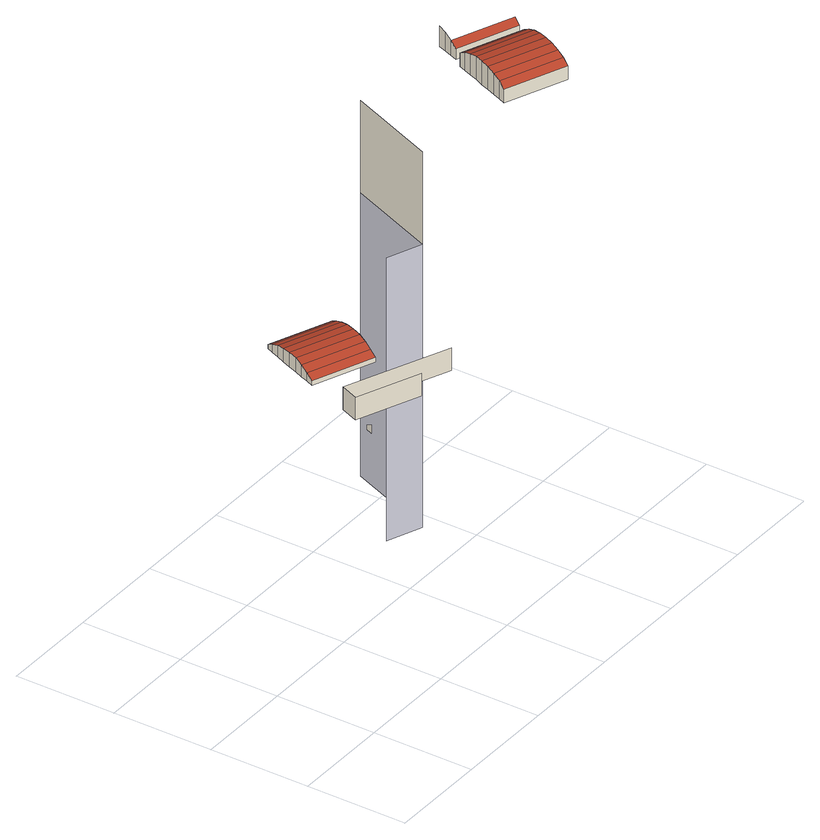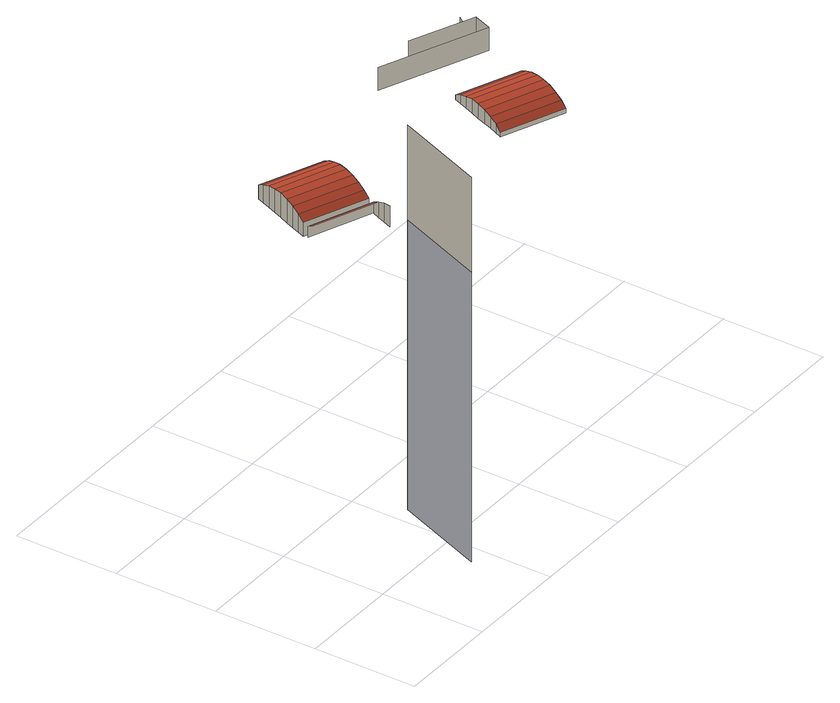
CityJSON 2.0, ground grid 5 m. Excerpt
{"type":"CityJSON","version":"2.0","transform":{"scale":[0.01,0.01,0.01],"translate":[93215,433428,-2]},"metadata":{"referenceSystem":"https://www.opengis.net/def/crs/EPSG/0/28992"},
"CityObjects":{
"building1":{"type":"Building","attributes":{"measuredHeight":21.9},"children":["building1-1"],"geometry":[{"type":"MultiSurface","lod":"2","boundaries":[[[0,1,2,3]],[[4,5,6,7]],[[8,4,7,9]],[[10,11,12,13]],[[11,14,15,12]],[[14,16,17,15]],[[5,18,19,6]],[[16,20,21,17]],[[22,21,20,23]],[[24,10,13,25]],[[10,24,26,11]],[[27,22,23,28]],[[11,26,29,14]],[[30,27,28,31]],[[14,29,32,16]],[[33,30,31,34]],[[16,32,35,20]],[[20,35,36,23]],[[26,24,25,37]],[[23,36,38,28]],[[29,26,37,39]],[[28,38,40,31]],[[32,29,39,41]],[[31,40,42,34]],[[43,33,34,42]],[[35,32,41,44]],[[44,45,36,35]],[[45,46,38,36]],[[46,47,40,38]],[[47,43,42,40]],[[48,49,50,51]],[[49,52,53,50]]],"semantics":{"surfaces":[{"type":"WallSurface"},{"type":"RoofSurface"},{"type":"ClosureSurface"}],"values":[0,0,0,0,0,0,0,0,0,0,1,0,1,0,1,0,1,1,0,1,0,1,0,1,0,0,0,0,0,0,2,2]}}]},
"building1-1":{"type":"BuildingInstallation","parents":["building1"],"geometry":[{"type":"MultiSurface","lod":"2","boundaries":[[[27,22,23,28]],[[47,43,42,40]],[[30,27,28,31]],[[46,47,40,38]],[[16,20,21,17]],[[44,45,36,35]],[[33,30,31,34]],[[43,33,34,42]],[[45,46,38,36]],[[22,21,20,23]],[[35,32,41,44]],[[32,29,39,41]],[[29,26,37,39]],[[10,11,12,13]],[[26,24,25,37]],[[24,10,13,25]],[[14,16,17,15]],[[11,14,15,12]],[[23,36,38,28]],[[28,38,40,31]],[[16,32,35,20]],[[11,26,29,14]],[[10,24,26,11]],[[31,40,42,34]],[[20,35,36,23]],[[14,29,32,16]]],"semantics":{"surfaces":[{"type":"WallSurface"},{"type":"RoofSurface"}],"values":[0,0,0,0,0,0,0,0,0,0,0,0,0,0,0,0,0,0,1,1,1,1,1,1,1,1]}}]},
"building2":{"type":"Building","attributes":{"measuredHeight":21.81},"children":["building2-1"],"geometry":[{"type":"MultiSurface","lod":"2","boundaries":[[[54,55,53,50]],[[52,49,50,53]],[[56,57,58,59]],[[57,60,61,58]],[[60,62,63,61]],[[62,64,65,63]],[[66,65,64,67]],[[68,56,59,69]],[[56,68,70,57]],[[71,66,67,72]],[[57,70,73,60]],[[74,71,72,75]],[[60,73,76,62]],[[77,74,75,78]],[[62,76,79,64]],[[80,81,82,83]],[[64,79,84,67]],[[81,85,86,82]],[[67,84,87,72]],[[85,88,89,86]],[[72,87,90,75]],[[75,90,91,78]],[[92,77,78,91]],[[93,80,83,94]],[[80,93,95,81]]],"semantics":{"surfaces":[{"type":"WallSurface"},{"type":"ClosureSurface"},{"type":"RoofSurface"}],"values":[0,1,0,0,0,0,0,0,2,0,2,0,2,0,2,0,2,0,2,0,2,2,0,0,2]}}]},
"building2-1":{"type":"BuildingInstallation","parents":["building2"],"geometry":[{"type":"MultiSurface","lod":"2","boundaries":[[[96,97,84,79]],[[92,77,78,91]],[[66,65,64,67]],[[74,71,72,75]],[[77,74,75,78]],[[98,92,91,90]],[[71,66,67,72]],[[62,64,65,63]],[[79,76,99,96]],[[57,60,61,58]],[[100,98,90,87]],[[73,70,101,102]],[[60,62,63,61]],[[97,100,87,84]],[[76,73,102,99]],[[56,57,58,59]],[[70,68,69,101]],[[68,56,59,69]],[[56,68,70,57]],[[72,87,90,75]],[[67,84,87,72]],[[64,79,84,67]],[[62,76,79,64]],[[60,73,76,62]],[[57,70,73,60]],[[75,90,91,78]]],"semantics":{"surfaces":[{"type":"WallSurface"},{"type":"RoofSurface"}],"values":[0,0,0,0,0,0,0,0,0,0,0,0,0,0,0,0,0,0,1,1,1,1,1,1,1,1]}}]}
},
"vertices":[
[113,117,1499],[99,83,1499],[99,83,1542],[113,117,1521],[146,197,1614],[183,287,1614],[183,287,1499],[146,197,1499],[455,68,1614],[455,68,1499],[261,501,1520],[275,536,1542],[275,536,1499],[261,501,1499],[290,574,1558],[290,574,1499],[307,615,1569],[307,615,1499],[689,76,1614],[689,76,1499],[324,658,1573],[324,658,1499],[341,701,1499],[341,701,1569],[563,379,1520],[563,379,1499],[577,414,1542],[358,742,1499],[358,742,1558],[593,452,1558],[373,780,1499],[373,780,1542],[610,493,1569],[387,814,1499],[387,814,1520],[627,536,1573],[644,579,1569],[577,414,1499],[660,620,1558],[593,452,1499],[676,658,1542],[610,493,1499],[690,692,1520],[690,692,1499],[627,536,1499],[644,579,1499],[660,620,1499],[676,658,1499],[1248,793,56],[1421,724,56],[1421,724,1499],[1248,793,1499],[1597,1165,56],[1597,1165,1499],
[1421,724,1971],[1597,1165,1971],[1926,650,2040],[1940,684,2062],[1940,684,1971],[1926,650,1971],[1955,722,2079],[1955,722,1971],[1972,764,2090],[1972,764,1971],[1989,806,2093],[1989,806,1971],[2007,849,1971],[2007,849,2090],[2229,528,2040],[2229,528,1971],[2243,562,2062],[2023,890,1971],[2023,890,2079],[2258,600,2079],[2038,928,1971],[2038,928,2062],[2275,642,2090],[2052,963,1971],[2052,963,2040],[2292,684,2093],[2066,995,2041],[2080,1029,2063],[2080,1029,1986],[2066,995,1986],[2309,727,2090],[2096,1068,2080],[2096,1068,1986],[2326,768,2079],[2112,1109,2090],[2112,1109,1986],[2341,806,2062],[2355,841,2040],[2355,841,1971],[2369,873,2041],[2369,873,1986],[2383,907,2063],
[2292,684,1971],[2309,727,1971],[2341,806,1971],[2275,642,1971],[2326,768,1971],[2243,562,1971],[2258,600,1971]
]}
